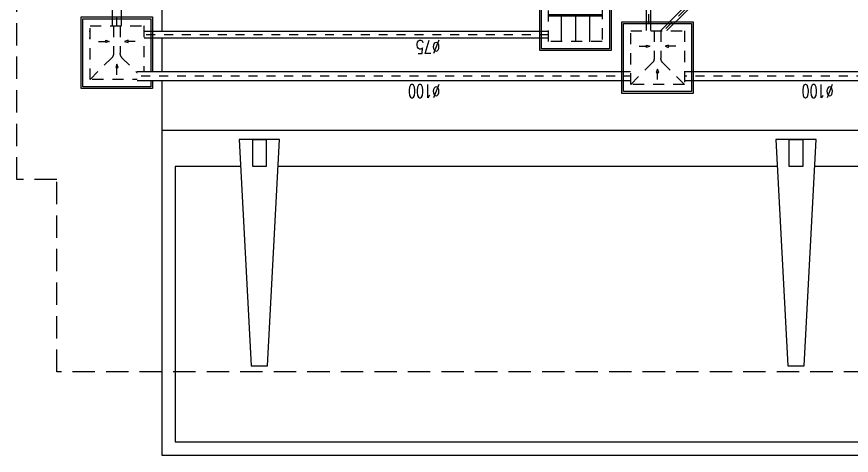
# Model space of a CAD drawing. Header units: inches. Extents: x 542787 to 543192, y 9574025 to 9574373.
# Drawn here: x 543036.13 to 543045.46, y 9574100.13 to 9574105.03 of the extents above; entities that cross this region are included whole.
import ezdxf

# ---------------------------------------------------------------- set-up
doc = ezdxf.new("R2010")
doc.units = ezdxf.units.IN
doc.header["$MEASUREMENT"] = 0
doc.linetypes.add('DASHDOT', pattern=[1, 0.5, -0.25, 0, -0.25])
doc.linetypes.add('HIDDEN', pattern=[0.375, 0.25, -0.125])
for name, color, linetype in [('EIXO', 8, 'Continuous'), ('I-ARQ', 8, 'Continuous'), ('I-CONEXAO', 1, 'Continuous'), ('I-ESGOTO', 6, 'Continuous'), ('I-NORMO_INST', 4, 'Continuous'), ('I-SABAO', 30, 'Continuous')]:
    doc.layers.add(name, color=color, linetype=linetype)
doc.styles.add('125', font='ROMANS.SHX', dxfattribs={"width": 0.7, "height": 0.25})

# ---------------------------------------------------------------- blocks, each defined once
blk = doc.blocks.new('*U109')
at = {"color": 2}
blk.add_wipeout([(0.0569, 0), (0.0569, -20.7285), (-0.0569, -20.7285), (-0.0569, 0)], dxfattribs=at)
for p, q in [((-0.05, 0), (-0.05, -20.7285)), ((0.05, 0), (0.05, -20.7285))]:
    blk.add_line(p, q)
at = {"layer": 'EIXO', "linetype": 'DASHDOT', "ltscale": 0.01}
blk.add_line((0, 0), (0, -20.7285), dxfattribs=at)
blk = doc.blocks.new('*U227')
at = {"color": 2}
blk.add_wipeout([(0.0201, 0.0201), (1.0954, -1.0551), (1.0551, -1.0954), (-0.0201, -0.0201)], dxfattribs=at)
for p, q in [((0.0177, 0.0177), (1.0929, -1.0576)), ((-0.0177, -0.0177), (1.0576, -1.0929))]:
    blk.add_line(p, q)
at = {"layer": 'EIXO', "linetype": 'DASHDOT', "ltscale": 0.01}
blk.add_line((0, 0), (1.0752, -1.0752), dxfattribs=at)
blk = doc.blocks.new('*U104')
at = {"color": 2}
blk.add_wipeout([(-0.0285, 0), (-0.0285, 1.1822), (0.0285, 1.1822), (0.0285, 0)], dxfattribs=at)
for p, q in [((-0.025, 0), (-0.025, 1.1822)), ((0.025, 0), (0.025, 1.1822))]:
    blk.add_line(p, q)
at = {"layer": 'EIXO', "linetype": 'DASHDOT', "ltscale": 0.01}
blk.add_line((0, 0), (0, 1.1822), dxfattribs=at)
blk = doc.blocks.new('*U100')
at = {"color": 2}
blk.add_wipeout([(-4.7618, 0.0427), (0.5752, 0.0427), (0.5752, -0.0427), (-4.7618, -0.0427)], dxfattribs=at)
for p, q in [((-4.7618, 0.0375), (0.5752, 0.0375)), ((-4.7618, -0.0375), (0.5752, -0.0375))]:
    blk.add_line(p, q)
at = {"layer": 'EIXO', "linetype": 'DASHDOT', "ltscale": 0.01}
blk.add_line((-4.7618, 0), (0.5752, 0), dxfattribs=at)
blk = doc.blocks.new('CS')
at = {"color": 2, "ltscale": 0.5}
blk.add_wipeout([(0.302, -0.302), (0.302, 0.302), (-0.302, 0.302), (-0.302, -0.302)], dxfattribs=at)
for p, q in [((0, -0.302), (0, 0.302)), ((0.0161, -0.302), (0.0161, 0.302))]:
    blk.add_line(p, q)
at = {"color": 8}
for p, q in [((0.0161, 0.1585), (0.302, 0.1585)), ((0.0161, 0), (0.302, 0)), ((0.0161, -0.1585), (0.302, -0.1585))]:
    blk.add_line(p, q, dxfattribs=at)
at = {"ltscale": 0.5}
blk.add_lwpolyline([(0.4, -0.4), (0.4, 0.4), (-0.4, 0.4), (-0.4, -0.4)], close=True, dxfattribs=at)
at = {"color": 8, "ltscale": 0.5}
blk.add_lwpolyline([(0.38, -0.38), (0.38, 0.38), (-0.38, 0.38), (-0.38, -0.38)], close=True, dxfattribs=at)
at = {"color": 8, "linetype": 'HIDDEN', "ltscale": 0.5}
blk.add_lwpolyline([(0.3, -0.3), (0.3, 0.3), (-0.3, 0.3), (-0.3, -0.3)], close=True, dxfattribs=at)
blk = doc.blocks.new('*U70')
at = {"color": 2, "ltscale": 0.5}
blk.add_wipeout([(-0.302, -0.302), (0.302, -0.302), (0.302, 0.302), (-0.302, 0.302)], dxfattribs=at)
at = {"ltscale": 0.5}
blk.add_lwpolyline([(-0.4, -0.4), (0.4, -0.4), (0.4, 0.4), (-0.4, 0.4)], close=True, dxfattribs=at)
at = {"color": 8, "ltscale": 0.5}
blk.add_lwpolyline([(-0.38, -0.38), (0.38, -0.38), (0.38, 0.38), (-0.38, 0.38)], close=True, dxfattribs=at)
at = {"color": 8, "linetype": 'HIDDEN', "ltscale": 0.5}
blk.add_lwpolyline([(-0.3, -0.3), (0.3, -0.3), (0.3, 0.3), (-0.3, 0.3)], close=True, dxfattribs=at)
at = {"layer": 'I-CONEXAO', "color": 8, "linetype": 'HIDDEN', "ltscale": 0.5}
for p, q in [((-0.0375, 0.3), (-0.0375, -0.0064)), ((0.0375, 0.3), (0.0375, -0.0064)), ((-0.3, -0.3), (-0.0595, -0.0595)), ((0.3, -0.3), (0.0595, -0.0595))]:
    blk.add_line(p, q, dxfattribs=at)
at = {"layer": 'I-CONEXAO', "color": 8, "ltscale": 0.5}
for p, q in [((-0.2041, 0.127), (-0.1243, 0.127)), ((0.2041, 0.127), (0.1243, 0.127)), ((-0.0006, -0.2462), (-0.0006, -0.1664))]:
    blk.add_line(p, q, dxfattribs=at)
for points in [[(-0.1243, 0.113), (-0.1243, 0.1411), (-0.0865, 0.127)], [(0.1243, 0.113), (0.1243, 0.1411), (0.0865, 0.127)], [(0.0135, -0.1664), (-0.0147, -0.1664), (-0.0006, -0.1286)]]:
    blk.add_lwpolyline(points, close=True, dxfattribs=at)
at = {"layer": 'I-CONEXAO', "color": 8, "linetype": 'HIDDEN', "ltscale": 0.5}
for centre, start, end in [((-0.1125, -0.0064), 315, 0), ((0.1125, -0.0064), 180, 225)]:
    blk.add_arc(centre, 0.075, start, end, dxfattribs=at)
blk = doc.blocks.new('*U114')
at = {"color": 2}
blk.add_wipeout([(0, 0.0569), (8.7449, 0.0569), (8.7449, -0.0569), (0, -0.0569)], dxfattribs=at)
for p, q in [((0, 0.05), (8.7449, 0.05)), ((0, -0.05), (8.7449, -0.05))]:
    blk.add_line(p, q)
at = {"layer": 'EIXO', "linetype": 'DASHDOT', "ltscale": 0.01}
blk.add_line((0, 0), (8.7449, 0), dxfattribs=at)

msp = doc.modelspace()

# ---------------------------------------------------------------- linework, layer by layer
at = {"layer": 'I-ARQ', "linetype": 'HIDDEN'}
for p, q in [((543036.1312, 9574103.2116), (543036.1312, 9574127.0116)), ((543036.5806, 9574103.2116), (543036.1312, 9574103.2116)), ((543036.5806, 9574101.0616), (543036.5806, 9574103.2116)), ((543101.1314, 9574101.0616), (543036.5806, 9574101.0616))]:
    msp.add_line(p, q, dxfattribs=at)
at = {"layer": 'I-ARQ'}
for p, q in [((543037.7544, 9574126.4995), (543037.7544, 9574103.7595)), ((543051.9376, 9574103.7595), (543037.7544, 9574103.7595)), ((543037.7544, 9574103.7595), (543037.7544, 9574100.1295)), ((543038.621, 9574103.6595), (543038.7544, 9574101.1295)), ((543039.071, 9574103.6595), (543038.621, 9574103.6595)), ((543038.771, 9574103.3595), (543038.771, 9574103.6595)), ((543038.771, 9574103.6595), (543038.921, 9574103.6595)), ((543038.921, 9574103.6595), (543038.921, 9574103.3595)), ((543038.9376, 9574101.1295), (543039.071, 9574103.6595)), ((543044.621, 9574103.6595), (543044.7544, 9574101.1295)), ((543045.071, 9574103.6595), (543044.621, 9574103.6595)), ((543044.771, 9574103.3595), (543044.771, 9574103.6595)), ((543044.771, 9574103.6595), (543044.921, 9574103.6595)), ((543044.921, 9574103.6595), (543044.921, 9574103.3595)), ((543044.9376, 9574101.1295), (543045.071, 9574103.6595)), ((543037.9044, 9574103.3595), (543037.9044, 9574100.2795)), ((543038.6368, 9574103.3595), (543037.9044, 9574103.3595)), ((543038.921, 9574103.3595), (543038.771, 9574103.3595)), ((543044.6368, 9574103.3595), (543039.0552, 9574103.3595)), ((543044.921, 9574103.3595), (543044.771, 9574103.3595)), ((543050.6368, 9574103.3595), (543045.0552, 9574103.3595)), ((543038.7544, 9574101.1295), (543038.9376, 9574101.1295)), ((543044.7544, 9574101.1295), (543044.9376, 9574101.1295)), ((543037.9044, 9574100.2795), (543045.1294, 9574100.2795)), ((543045.1294, 9574100.2795), (543051.7876, 9574100.2795)), ((543037.7544, 9574100.1295), (543051.9376, 9574100.1295))]:
    msp.add_line(p, q, dxfattribs=at)

# ---------------------------------------------------------------- block references
at = {"layer": 'I-ESGOTO', "color": 2, "rotation": 180}
msp.add_blockref('*U109', (543037.2518, 9574104.5235), dxfattribs=at)
at = {"layer": 'I-ESGOTO', "xscale": -1}
msp.add_blockref('*U227', (543044.3084, 9574105.8184), dxfattribs=at)

# ---------------------------------------------------------------- next in the draw order: block references
for name, p in [('*U104', (543043.1994, 9574104.5618)), ('*U100', (543037.5177, 9574104.8317))]:
    msp.add_blockref(name, p, dxfattribs=at)

# ---------------------------------------------------------------- next in the draw order: block references
msp.add_blockref('*U70', (543037.2518, 9574104.6302), dxfattribs=at)
at = {"layer": 'I-SABAO', "xscale": -1, "rotation": 90}
msp.add_blockref('CS', (543042.3803, 9574105.0539), dxfattribs=at)

# ---------------------------------------------------------------- next in the draw order: texts
at = {"layer": 'I-NORMO_INST', "style": '125', "width": 0.7}
msp.add_text('%%C75', height=0.15, rotation=180, dxfattribs=at).set_placement((543040.867, 9574104.7711))

# ---------------------------------------------------------------- next in the draw order: block references
at = {"layer": 'I-ESGOTO', "color": 2, "rotation": 180}
msp.add_blockref('*U114', (543046.2242, 9574104.3669), dxfattribs=at)

# ---------------------------------------------------------------- next in the draw order: block references
at = {"layer": 'I-ESGOTO', "xscale": -1}
msp.add_blockref('*U70', (543043.2979, 9574104.5753), dxfattribs=at)

# ---------------------------------------------------------------- next in the draw order: texts
at = {"layer": 'I-NORMO_INST', "style": '125', "width": 0.7}
for p in [(543040.867, 9574104.2746), (543045.2683, 9574104.2746)]:
    msp.add_text('%%C100', height=0.15, rotation=180, dxfattribs=at).set_placement(p)

doc.saveas('drawing.dxf')
